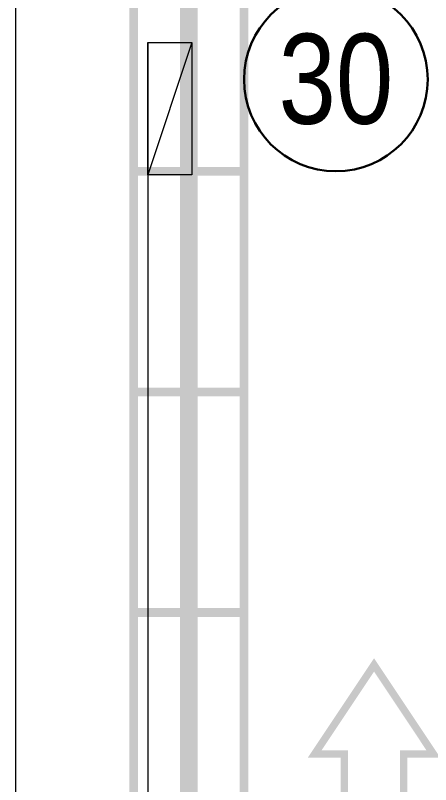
# Model space of a CAD drawing. Header units: millimetres. Extents: x 0 to 126, y 0 to 76.
# Drawn here: x 27.141 to 28.082, y 19.73 to 21.474 of the extents above; entities that cross this region are included whole.
import ezdxf

# ---------------------------------------------------------------- set-up
doc = ezdxf.new("R2010")
doc.units = ezdxf.units.MM
for name, color, linetype, lineweight in [('ARQUITECTÓNICO', 152, 'Continuous', 0), ('INST. VOZ Y DATOS', 40, 'Continuous', 0), ('TEXTOS INST. VOZ Y DATOS', 1, 'Continuous', 0)]:
    doc.layers.add(name, color=color, linetype=linetype, lineweight=lineweight)
doc.styles.add('75', font='ARIALN.TTF', dxfattribs={"height": 0.135})

msp = doc.modelspace()

# ---------------------------------------------------------------- linework, layer by layer
at = {"layer": 'ARQUITECTÓNICO', "linetype": 'Continuous', "ltscale": 0.03}
for p, q in [((27.1406, 37.3522), (27.1406, 7.0022)), ((27.4406, 21.4122), (27.4406, 20.4622)), ((27.4406, 20.4622), (27.4406, 19.4122))]:
    msp.add_line(p, q, dxfattribs=at)
at = {"layer": 'ARQUITECTÓNICO', "ltscale": 0.3}
for p, q in [((27.4406, 21.4122), (27.5406, 21.4122)), ((27.4406, 21.1122), (27.4406, 21.4122)), ((27.5406, 21.4122), (27.4406, 21.1122)), ((27.5406, 21.4122), (27.5406, 21.1122)), ((27.5406, 21.1122), (27.4406, 21.1122))]:
    msp.add_line(p, q, dxfattribs=at)
at = {"layer": 'INST. VOZ Y DATOS', "color": 6, "const_width": 0.04}
msp.add_lwpolyline([(27.5338, 15.1203), (27.5338, 23.1203)], dxfattribs=at)
at = {"layer": 'INST. VOZ Y DATOS', "const_width": 0.02}
for points in [[(27.4088, 15.1203), (27.4088, 23.1203)], [(27.6588, 15.1203), (27.6588, 23.1203)], [(27.6588, 21.1203), (27.4088, 21.1203)], [(27.6588, 20.6203), (27.4088, 20.6203)], [(27.6588, 20.1203), (27.4088, 20.1203)]]:
    msp.add_lwpolyline(points, dxfattribs=at)
at = {"layer": 'TEXTOS INST. VOZ Y DATOS', "const_width": 0.0168}
msp.add_lwpolyline([(27.9533, 19.6649), (27.8859, 19.6649), (27.8859, 19.7996), (27.8186, 19.7996), (27.9533, 20.0017), (28.088, 19.7996), (28.0207, 19.7996), (28.0207, 19.6649)], close=True, dxfattribs=at)
at = {"layer": 'TEXTOS INST. VOZ Y DATOS', "lineweight": 30}
msp.add_circle((27.8669, 21.3284), 0.2081, dxfattribs=at)

# ---------------------------------------------------------------- texts
at = {"layer": 'TEXTOS INST. VOZ Y DATOS', "insert": (27.8669, 21.3284), "char_height": 0.204, "width": 1.846887, "attachment_point": 5, "style": '75'}
msp.add_mtext('30', dxfattribs=at)

doc.saveas('drawing.dxf')
